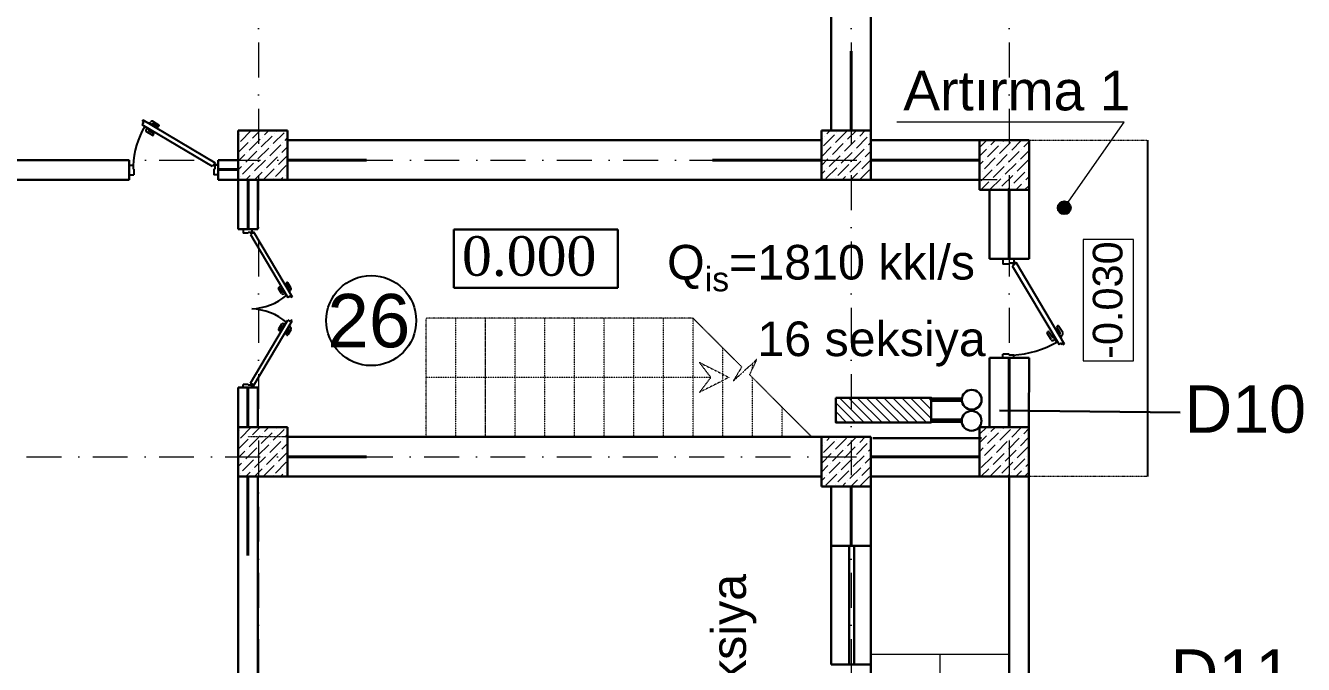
# Model space of a CAD drawing. Header units: millimetres. Extents: x 895788 to 1136524, y -21936 to 400945.
# Drawn here: x 959840 to 972767, y 171330 to 177790 of the extents above; entities that cross this region are included whole.
import ezdxf

# ---------------------------------------------------------------- set-up
doc = ezdxf.new("R2010")
doc.units = ezdxf.units.MM
for name, pattern in [('( Hidden )', [0.275, 0.15, -0.125]), ('006_PP_0101_AS_101_00$0$006_PP_0101_AS_102_00$0$006_PP_GRID_0101$0$006_TD-D_0101_AS_N101_00$0$TEČKOVANБX2', [0.05, 0, -0.05]), ('Штрихпунктирная', [670.277762, 352.777767, -176.388884, 0, -141.111112])]:
    doc.linetypes.add(name, pattern=pattern)
doc.layers.add('0_ANNOT_Dimensions', color=7, linetype='Continuous')
doc.layers.add('Конструктив - Ограждающий', color=7, linetype='Continuous')
for name, color, linetype, lineweight in [('0_Pen_No__7', 7, 'Continuous', 60), ('Layer2_Pen_No__1', 7, 'Continuous', 15), ('Layer2_Ном._пера__1', 7, 'Continuous', 15), ('Layer2_Ном._пера__1_Ном._пера__1', 7, 'Continuous', 15), ('Layer2_Ном._пера__7', 7, 'Continuous', 60), ('Xarici divarlar_Pen_No__1', 7, 'Continuous', 15), ('аракясмя_Pen_No__1', 7, 'Continuous', 15), ('ДВЕРИ', 7, 'Continuous', 5), ('Интерьер- Перегородка_Pen_No__21', 7, 'Continuous', 30), ('окна_Pen_No__1', 7, 'Continuous', 15), ('оси_Ном._пера__1', 7, 'Continuous', 15), ('оси_Ном._пера__242_Pen_No__21', 7, 'Continuous', 30), ('перегородка_Ном._пера__1', 7, 'Continuous', 15), ('перегородка_Ном._пера__7', 7, 'Continuous', 60), ('размер_Pen_No__1', 7, 'Continuous', 15)]:
    doc.layers.add(name, color=color, linetype=linetype, lineweight=lineweight)
doc.styles.add('GENERATED_STYLE_1', font='times.ttf')
doc.styles.get("Standard").update_dxf_attribs({"font": 'arial.ttf', "height": 400})
doc.styles.add('СГЕНЕРИР_СТИЛЬ_1', font='arial.ttf')
pattern_1 = [(135, (1300680.76, -33305.32), (44.901281, 44.901281), [])]

msp = doc.modelspace()

# ---------------------------------------------------------------- hatches: boundary and pattern name
h = msp.add_hatch(color=256)
h.dxf.hatch_style = 1
h.paths.add_polyline_path([(970281.951, 175946.987, -1), (970413.504, 175946.987, -1)])
at = {"linetype": 'ByBlock', "lineweight": 20, "ltscale": 1.1}
h = msp.add_hatch(dxfattribs=at)
h.set_pattern_fill('ANSI31', scale=20, angle=540, style=0)
h.set_pattern_definition(pattern_1)
h.paths.add_polyline_path([(968035.614, 174026.273), (968035.614, 173776.273), (969002.542, 173776.273), (969002.542, 174026.273)])
h = msp.add_hatch(dxfattribs=at)
h.set_pattern_fill('ANSI31', scale=20, angle=540, style=0)
h.set_pattern_definition(pattern_1)
h.paths.add_polyline_path([(968035.614, 174026.273), (968035.614, 173776.273), (969002.542, 173776.273), (969002.542, 174026.273)])

# ---------------------------------------------------------------- linework, layer by layer
at = {"color": 0, "lineweight": 30}
for p, q in [((967990.542, 176729.736), (967990.542, 182129.742)), ((968390.542, 182129.742), (968390.542, 176729.736)), ((962490.737, 176629.736), (967890.542, 176629.736)), ((969490.914, 176629.736), (968390.737, 176629.736)), ((957590.366, 176429.736), (960889.891, 176429.736)), ((960889.891, 176429.736), (960889.891, 176229.736)), ((961789.891, 176429.736), (961789.891, 176229.736)), ((961789.891, 176429.736), (961990.737, 176429.736)), ((960889.891, 176229.736), (957590.366, 176229.736)), ((961990.366, 176229.736), (961789.891, 176229.736)), ((961990.542, 175729.736), (961990.542, 176229.736)), ((961990.542, 176229.736), (962190.542, 176229.736)), ((962190.542, 176229.736), (962190.542, 175729.736)), ((967890.719, 176229.736), (962490.737, 176229.736)), ((968390.542, 176229.736), (969490.914, 176229.736)), ((969590.914, 176129.736), (969590.914, 175429.987)), ((969990.914, 175429.987), (969990.914, 176129.736)), ((961990.542, 175729.736), (962190.542, 175729.736)), ((969990.914, 175429.987), (969590.914, 175429.987)), ((969590.914, 174429.987), (969990.914, 174429.987)), ((969590.914, 174429.987), (969590.914, 173729.736)), ((969990.542, 173729.736), (969990.914, 174429.987)), ((961990.366, 173729.736), (961990.542, 174129.736)), ((962190.542, 174129.736), (961990.542, 174129.736)), ((962190.542, 174129.736), (962190.366, 173729.736)), ((962190.366, 173729.736), (961990.366, 173729.736)), ((962490.366, 173629.736), (967890.719, 173629.736)), ((968411.799, 173619.39), (969511.428, 173619.39)), ((961990.366, 170929.736), (961990.737, 173229.736)), ((962190.542, 173229.736), (962190.366, 170929.736)), ((967890.542, 173229.736), (962490.737, 173229.736)), ((968390.914, 173229.736), (969490.542, 173229.736)), ((967990.542, 172529.66), (967990.542, 173129.736)), ((968390.542, 173129.736), (968390.542, 169729.66)), ((968390.542, 172529.66), (967990.542, 172529.66)), ((967990.542, 172529.66), (967990.542, 171329.66)), ((968390.542, 171329.66), (968390.542, 172529.66)), ((967990.542, 171329.66), (968390.542, 171329.66))]:
    msp.add_line(p, q, dxfattribs=at)
at = {"lineweight": 40}
for p, q in [((968190.719, 176729.736), (968190.719, 177529.736)), ((961789.891, 176336.187), (961990.737, 176336.187)), ((962490.737, 176429.736), (963290.737, 176429.736)), ((967890.719, 176429.736), (966790.524, 176429.736)), ((969490.914, 176429.736), (968390.719, 176429.736)), ((962090.542, 176229.736), (962090.542, 175729.736)), ((969790.914, 176129.736), (969790.914, 175429.987)), ((969790.914, 174429.987), (969790.914, 173729.736)), ((962090.366, 173729.736), (962090.366, 174129.736)), ((962490.737, 173429.736), (963290.737, 173429.736)), ((969490.719, 173429.736), (968390.719, 173429.736)), ((962090.366, 173229.736), (962090.366, 172429.736)), ((968190.719, 173129.736), (968190.719, 172529.66))]:
    msp.add_line(p, q, dxfattribs=at)
at = {"color": 3, "lineweight": 30}
for p, q in [((962490.737, 176729.736), (961990.737, 176729.736)), ((961990.737, 176729.736), (961990.737, 176229.736)), ((962490.737, 176229.736), (962490.737, 176729.736)), ((968390.719, 176729.736), (967890.719, 176729.736)), ((967890.719, 176729.736), (967890.719, 176229.736)), ((968390.719, 176229.736), (968390.719, 176729.736)), ((969990.914, 176629.736), (969490.914, 176629.736)), ((969490.914, 176629.736), (969490.914, 176129.736)), ((969990.914, 176129.736), (969990.914, 176629.736)), ((961990.737, 176229.736), (962490.737, 176229.736)), ((967890.719, 176229.736), (968390.719, 176229.736)), ((969490.914, 176129.736), (969990.914, 176129.736)), ((962490.737, 173729.736), (961990.737, 173729.736)), ((961990.737, 173729.736), (961990.737, 173229.736)), ((962490.737, 173229.736), (962490.737, 173729.736)), ((968390.719, 173629.736), (967890.719, 173629.736)), ((967890.719, 173629.736), (967890.719, 173129.736)), ((968390.719, 173129.736), (968390.719, 173629.736)), ((969990.719, 173729.736), (969490.719, 173729.736)), ((969490.719, 173729.736), (969490.719, 173229.736)), ((969990.719, 173229.736), (969990.719, 173729.736)), ((961990.737, 173229.736), (962490.737, 173229.736)), ((969490.719, 173229.736), (969990.719, 173229.736)), ((967890.719, 173129.736), (968390.719, 173129.736))]:
    msp.add_line(p, q, dxfattribs=at)
at = {"lineweight": 9}
for p, q in [((962013.468, 176618.017), (962123.953, 176728.503)), ((962024.516, 176717.454), (962024.516, 176717.454)), ((962135.002, 176651.163), (962213.575, 176729.736)), ((962256.536, 176684.308), (962301.963, 176729.736)), ((962378.07, 176717.454), (962390.351, 176729.736)), ((962477.506, 176728.503), (962477.506, 176728.503)), ((967890.719, 176727.988), (967892.467, 176729.736)), ((967946.476, 176695.357), (967980.855, 176729.736)), ((968034.865, 176606.969), (968145.35, 176717.454)), ((968068.01, 176728.503), (968069.244, 176729.736)), ((968156.399, 176640.114), (968246.02, 176729.736)), ((968277.933, 176673.26), (968334.409, 176729.736)), ((961990.737, 176683.675), (962002.419, 176695.357)), ((961990.737, 176506.899), (962090.807, 176606.969)), ((961991.371, 176595.92), (961991.371, 176595.92)), ((962101.856, 176529.629), (962212.341, 176640.114)), ((962112.905, 176629.066), (962112.905, 176629.066)), ((962223.39, 176562.774), (962333.875, 176673.26)), ((962234.439, 176662.211), (962234.439, 176662.211)), ((962311.778, 176474.386), (962422.264, 176584.872)), ((962344.924, 176595.92), (962455.409, 176706.406)), ((962355.972, 176695.357), (962355.972, 176695.357)), ((962444.361, 176606.969), (962444.361, 176606.969)), ((962466.458, 176629.066), (962490.737, 176653.345)), ((967890.719, 176639.599), (967902.282, 176651.163)), ((967913.331, 176573.823), (968023.816, 176684.308)), ((967924.379, 176673.26), (967924.379, 176673.26)), ((968001.719, 176485.435), (968112.205, 176595.92)), ((968012.768, 176584.872), (968012.768, 176584.872)), ((968045.913, 176706.406), (968045.913, 176706.406)), ((968123.253, 176518.58), (968233.739, 176629.066)), ((968134.302, 176618.017), (968134.302, 176618.017)), ((968244.787, 176551.726), (968355.273, 176662.211)), ((968255.836, 176651.163), (968255.836, 176651.163)), ((968366.321, 176584.872), (968390.719, 176609.269)), ((968377.37, 176684.308), (968377.37, 176684.308)), ((969490.914, 176558.009), (969562.641, 176629.736)), ((969605.602, 176584.308), (969651.029, 176629.736)), ((969693.99, 176495.92), (969804.476, 176606.406)), ((969705.039, 176595.357), (969705.039, 176595.357)), ((969727.136, 176617.454), (969739.418, 176629.736)), ((969815.524, 176529.066), (969916.194, 176629.736)), ((969826.573, 176628.503), (969826.573, 176628.503)), ((969937.058, 176562.211), (969990.914, 176616.067)), ((961990.737, 176418.51), (962057.662, 176485.435)), ((962068.71, 176408.095), (962179.196, 176518.58)), ((962079.759, 176507.532), (962079.759, 176507.532)), ((962190.244, 176441.241), (962300.73, 176551.726)), ((962201.293, 176540.677), (962201.293, 176540.677)), ((962278.633, 176352.852), (962389.118, 176463.338)), ((962289.681, 176452.289), (962289.681, 176452.289)), ((962322.827, 176573.823), (962322.827, 176573.823)), ((962400.167, 176385.998), (962490.737, 176476.569)), ((962411.215, 176485.435), (962411.215, 176485.435)), ((962433.312, 176507.532), (962490.737, 176564.957)), ((967890.719, 176462.823), (967990.671, 176562.774)), ((967891.234, 176551.726), (967891.234, 176551.726)), ((967968.574, 176363.901), (968079.059, 176474.386)), ((967979.622, 176463.338), (967979.622, 176463.338)), ((968090.108, 176397.046), (968200.593, 176507.532)), ((968101.156, 176496.483), (968101.156, 176496.483)), ((968211.641, 176430.192), (968322.127, 176540.677)), ((968222.69, 176529.629), (968222.69, 176529.629)), ((968333.175, 176463.338), (968390.719, 176520.881)), ((968344.224, 176562.774), (968344.224, 176562.774)), ((969490.914, 176469.62), (969561.408, 176540.114)), ((969539.311, 176341.241), (969649.796, 176451.726)), ((969572.456, 176462.774), (969682.942, 176573.26)), ((969583.505, 176562.211), (969583.505, 176562.211)), ((969660.845, 176374.386), (969771.33, 176484.872)), ((969671.893, 176473.823), (969671.893, 176473.823)), ((969782.379, 176407.532), (969892.864, 176518.017)), ((969793.427, 176506.969), (969793.427, 176506.969)), ((969903.913, 176440.677), (969990.914, 176527.678)), ((969914.961, 176540.114), (969914.961, 176540.114)), ((961990.737, 176330.122), (962024.516, 176363.901)), ((962035.565, 176286.561), (962146.05, 176397.046)), ((962046.613, 176385.998), (962046.613, 176385.998)), ((962157.099, 176319.707), (962267.584, 176430.192)), ((962168.147, 176419.143), (962168.147, 176419.143)), ((962245.487, 176231.318), (962355.972, 176341.804)), ((962256.536, 176330.755), (962256.536, 176330.755)), ((962367.021, 176264.464), (962477.506, 176374.949)), ((962378.07, 176363.901), (962378.07, 176363.901)), ((967890.719, 176374.434), (967957.525, 176441.241)), ((967890.719, 176286.046), (967924.379, 176319.707)), ((967935.428, 176242.367), (968045.913, 176352.852)), ((967946.476, 176341.804), (967946.476, 176341.804)), ((968056.962, 176275.512), (968167.447, 176385.998)), ((968068.01, 176374.949), (968068.01, 176374.949)), ((968178.496, 176308.658), (968288.981, 176419.143)), ((968189.544, 176408.095), (968189.544, 176408.095)), ((968276.351, 176229.736), (968377.37, 176330.755)), ((968277.933, 176319.707), (968277.933, 176319.707)), ((968300.03, 176341.804), (968390.719, 176432.492)), ((968311.078, 176441.241), (968311.078, 176441.241)), ((969490.914, 176381.232), (969528.262, 176418.58)), ((969506.165, 176219.707), (969616.65, 176330.192)), ((969550.359, 176440.677), (969550.359, 176440.677)), ((969627.699, 176252.852), (969738.184, 176363.338)), ((969638.747, 176352.289), (969638.747, 176352.289)), ((969749.233, 176285.998), (969859.718, 176396.483)), ((969760.281, 176385.435), (969760.281, 176385.435)), ((969870.767, 176319.143), (969981.252, 176429.629)), ((969881.815, 176418.58), (969881.815, 176418.58)), ((969970.204, 176330.192), (969970.204, 176330.192)), ((961990.737, 176241.734), (961991.371, 176242.367)), ((962013.468, 176264.464), (962013.468, 176264.464)), ((962067.128, 176229.736), (962112.905, 176275.512)), ((962135.002, 176297.609), (962135.002, 176297.609)), ((962155.516, 176229.736), (962234.439, 176308.658)), ((962344.924, 176242.367), (962344.924, 176242.367)), ((962420.682, 176229.736), (962444.361, 176253.415)), ((962466.458, 176275.512), (962466.458, 176275.512)), ((962488.555, 176297.609), (962490.737, 176299.792)), ((968011.185, 176229.736), (968012.768, 176231.318)), ((968034.865, 176253.415), (968034.865, 176253.415)), ((968099.574, 176229.736), (968134.302, 176264.464)), ((968156.399, 176286.561), (968156.399, 176286.561)), ((968187.962, 176229.736), (968255.836, 176297.609)), ((968366.321, 176231.318), (968366.321, 176231.318)), ((968388.418, 176253.415), (968390.719, 176255.716)), ((969490.914, 176292.843), (969495.116, 176297.046)), ((969504.583, 176129.736), (969583.505, 176208.658)), ((969517.213, 176319.143), (969517.213, 176319.143)), ((969594.553, 176131.318), (969705.039, 176241.804)), ((969605.602, 176230.755), (969605.602, 176230.755)), ((969716.087, 176164.464), (969826.573, 176274.949)), ((969727.136, 176263.901), (969727.136, 176263.901)), ((969837.621, 176197.609), (969948.107, 176308.095)), ((969848.67, 176297.046), (969848.67, 176297.046)), ((969937.058, 176208.658), (969937.058, 176208.658)), ((969959.155, 176230.755), (969990.914, 176262.513)), ((969693.99, 176142.367), (969693.99, 176142.367)), ((969769.748, 176129.736), (969793.427, 176153.415)), ((969815.524, 176175.512), (969815.524, 176175.512)), ((969858.136, 176129.736), (969914.961, 176186.561)), ((969946.524, 176129.736), (969990.914, 176174.125)), ((961990.737, 173683.675), (962002.419, 173695.357)), ((961990.737, 173506.899), (962090.807, 173606.969)), ((962013.468, 173618.017), (962123.953, 173728.503)), ((962024.516, 173717.454), (962024.516, 173717.454)), ((962101.856, 173529.629), (962212.341, 173640.114)), ((962112.905, 173629.066), (962112.905, 173629.066)), ((962135.002, 173651.163), (962213.575, 173729.736)), ((962223.39, 173562.774), (962333.875, 173673.26)), ((962234.439, 173662.211), (962234.439, 173662.211)), ((962256.536, 173684.308), (962301.963, 173729.736)), ((962344.924, 173595.92), (962455.409, 173706.406)), ((962355.972, 173695.357), (962355.972, 173695.357)), ((962378.07, 173717.454), (962390.351, 173729.736)), ((962444.361, 173606.969), (962444.361, 173606.969)), ((962466.458, 173629.066), (962490.737, 173653.345)), ((962477.506, 173728.503), (962477.506, 173728.503)), ((967890.719, 173627.988), (967892.467, 173629.736)), ((967946.476, 173595.357), (967980.855, 173629.736)), ((968034.865, 173506.969), (968145.35, 173617.454)), ((968045.913, 173606.406), (968045.913, 173606.406)), ((968068.01, 173628.503), (968069.244, 173629.736)), ((968156.399, 173540.114), (968246.02, 173629.736)), ((968277.933, 173573.26), (968334.409, 173629.736)), ((969490.719, 173657.619), (969562.836, 173729.736)), ((969490.719, 173569.23), (969561.603, 173640.114)), ((969572.651, 173562.774), (969683.137, 173673.26)), ((969583.7, 173662.211), (969583.7, 173662.211)), ((969605.797, 173684.308), (969651.224, 173729.736)), ((969694.185, 173595.92), (969804.671, 173706.406)), ((969705.234, 173695.357), (969705.234, 173695.357)), ((969727.331, 173717.454), (969739.613, 173729.736)), ((969782.573, 173507.532), (969893.059, 173618.017)), ((969793.622, 173606.969), (969793.622, 173606.969)), ((969815.719, 173629.066), (969916.389, 173729.736)), ((969826.768, 173728.503), (969826.768, 173728.503)), ((969904.107, 173540.677), (969990.719, 173627.289)), ((969915.156, 173640.114), (969915.156, 173640.114)), ((969937.253, 173662.211), (969990.719, 173715.677)), ((961990.737, 173418.51), (962057.662, 173485.435)), ((961991.371, 173595.92), (961991.371, 173595.92)), ((962068.71, 173408.095), (962179.196, 173518.58)), ((962079.759, 173507.532), (962079.759, 173507.532)), ((962190.244, 173441.241), (962300.73, 173551.726)), ((962201.293, 173540.677), (962201.293, 173540.677)), ((962311.778, 173474.386), (962422.264, 173584.872)), ((962322.827, 173573.823), (962322.827, 173573.823)), ((962400.167, 173385.998), (962490.737, 173476.569)), ((962411.215, 173485.435), (962411.215, 173485.435)), ((962433.312, 173507.532), (962490.737, 173564.957)), ((967890.719, 173539.599), (967902.282, 173551.163)), ((967913.331, 173473.823), (968023.816, 173584.308)), ((967924.379, 173573.26), (967924.379, 173573.26)), ((968001.719, 173385.435), (968112.205, 173495.92)), ((968012.768, 173484.872), (968012.768, 173484.872)), ((968123.253, 173418.58), (968233.739, 173529.066)), ((968134.302, 173518.017), (968134.302, 173518.017)), ((968244.787, 173451.726), (968355.273, 173562.211)), ((968255.836, 173551.163), (968255.836, 173551.163)), ((968366.321, 173484.872), (968390.719, 173509.269)), ((968377.37, 173584.308), (968377.37, 173584.308)), ((969490.719, 173480.842), (969528.457, 173518.58)), ((969539.506, 173441.241), (969649.991, 173551.726)), ((969550.554, 173540.677), (969550.554, 173540.677)), ((969661.039, 173474.386), (969771.525, 173584.872)), ((969672.088, 173573.823), (969672.088, 173573.823)), ((969749.428, 173385.998), (969859.913, 173496.483)), ((969760.476, 173485.435), (969760.476, 173485.435)), ((969870.962, 173419.143), (969981.447, 173529.629)), ((969882.01, 173518.58), (969882.01, 173518.58)), ((961990.737, 173330.122), (962024.516, 173363.901)), ((962035.565, 173286.561), (962146.05, 173397.046)), ((962046.613, 173385.998), (962046.613, 173385.998)), ((962157.099, 173319.707), (962267.584, 173430.192)), ((962168.147, 173419.143), (962168.147, 173419.143)), ((962278.633, 173352.852), (962389.118, 173463.338)), ((962289.681, 173452.289), (962289.681, 173452.289)), ((962367.021, 173264.464), (962477.506, 173374.949)), ((962378.07, 173363.901), (962378.07, 173363.901)), ((967890.719, 173362.823), (967990.671, 173462.774)), ((967891.234, 173451.726), (967891.234, 173451.726)), ((967968.574, 173263.901), (968079.059, 173374.386)), ((967979.622, 173363.338), (967979.622, 173363.338)), ((968090.108, 173297.046), (968200.593, 173407.532)), ((968101.156, 173396.483), (968101.156, 173396.483)), ((968211.641, 173330.192), (968322.127, 173440.677)), ((968222.69, 173429.629), (968222.69, 173429.629)), ((968333.175, 173363.338), (968390.719, 173420.881)), ((968344.224, 173462.774), (968344.224, 173462.774)), ((969490.719, 173392.454), (969495.311, 173397.046)), ((969506.36, 173319.707), (969616.845, 173430.192)), ((969517.408, 173419.143), (969517.408, 173419.143)), ((969627.894, 173352.852), (969738.379, 173463.338)), ((969638.942, 173452.289), (969638.942, 173452.289)), ((969716.282, 173264.464), (969826.768, 173374.949)), ((969727.331, 173363.901), (969727.331, 173363.901)), ((969837.816, 173297.609), (969948.302, 173408.095)), ((969848.865, 173397.046), (969848.865, 173397.046)), ((969959.35, 173330.755), (969990.719, 173362.124)), ((969970.399, 173430.192), (969970.399, 173430.192)), ((961990.737, 173241.734), (961991.371, 173242.367)), ((962013.468, 173264.464), (962013.468, 173264.464)), ((962067.128, 173229.736), (962112.905, 173275.512)), ((962135.002, 173297.609), (962135.002, 173297.609)), ((962155.516, 173229.736), (962234.439, 173308.658)), ((962245.487, 173231.318), (962355.972, 173341.804)), ((962256.536, 173330.755), (962256.536, 173330.755)), ((962344.924, 173242.367), (962344.924, 173242.367)), ((962420.682, 173229.736), (962444.361, 173253.415)), ((962466.458, 173275.512), (962466.458, 173275.512)), ((962488.555, 173297.609), (962490.737, 173299.792)), ((967890.719, 173274.434), (967957.525, 173341.241)), ((967890.719, 173186.046), (967924.379, 173219.707)), ((967935.428, 173142.367), (968045.913, 173252.852)), ((967946.476, 173241.804), (967946.476, 173241.804)), ((968056.962, 173175.512), (968167.447, 173285.998)), ((968068.01, 173274.949), (968068.01, 173274.949)), ((968178.496, 173208.658), (968288.981, 173319.143)), ((968189.544, 173308.095), (968189.544, 173308.095)), ((968276.351, 173129.736), (968377.37, 173230.755)), ((968277.933, 173219.707), (968277.933, 173219.707)), ((968300.03, 173241.804), (968390.719, 173332.492)), ((968311.078, 173341.241), (968311.078, 173341.241)), ((969504.778, 173229.736), (969583.7, 173308.658)), ((969594.748, 173231.318), (969705.234, 173341.804)), ((969605.797, 173330.755), (969605.797, 173330.755)), ((969694.185, 173242.367), (969694.185, 173242.367)), ((969769.943, 173229.736), (969793.622, 173253.415)), ((969815.719, 173275.512), (969815.719, 173275.512)), ((969858.331, 173229.736), (969915.156, 173286.561)), ((969937.253, 173308.658), (969937.253, 173308.658)), ((969946.719, 173229.736), (969990.719, 173273.735)), ((968011.185, 173129.736), (968012.768, 173131.318)), ((968034.865, 173153.415), (968034.865, 173153.415)), ((968099.574, 173129.736), (968134.302, 173164.464)), ((968156.399, 173186.561), (968156.399, 173186.561)), ((968187.962, 173129.736), (968255.836, 173197.609)), ((968366.321, 173131.318), (968366.321, 173131.318)), ((968388.418, 173153.415), (968390.719, 173155.716))]:
    msp.add_line(p, q, dxfattribs=at)
msp.add_line((971190.542, 176629.736), (971190.542, 173229.736))
at = {"color": 5, "lineweight": 60}
msp.add_line((969311.613, 174006.705), (969002.542, 174006.705), dxfattribs=at)
at = {"lineweight": 30}
msp.add_line((969692.906, 173896.521), (971521.02, 173877.208), dxfattribs=at)
at = {"color": 1, "lineweight": 60}
msp.add_line((969310.354, 173792.918), (969002.542, 173792.918), dxfattribs=at)
at = {"color": 146, "lineweight": 30, "true_color": 0x105689}
for p, q in [((968221.68, 172529.66), (968171.68, 172529.66)), ((968171.68, 172529.66), (968171.68, 171329.66)), ((968221.68, 171329.66), (968221.68, 172529.66)), ((968171.68, 171329.66), (968221.68, 171329.66))]:
    msp.add_line(p, q, dxfattribs=at)
at = {"color": 1, "linetype": 'ByBlock', "lineweight": 30, "ltscale": 1.1}
msp.add_lwpolyline([(968035.614, 174026.273), (968035.614, 173776.273), (969002.542, 173776.273), (969002.542, 174026.273), (968035.614, 174026.273)], dxfattribs=at)
msp.add_lwpolyline([(968035.614, 174026.273), (968035.614, 173776.273), (969002.542, 173776.273), (969002.542, 174026.273), (968035.614, 174026.273)], dxfattribs=at)
msp.add_circle((970347.727, 175946.987), 65.776)
at = {"color": 0, "lineweight": 25}
msp.add_circle((963337.16, 174806.505), 454.873, dxfattribs=at)
at = {"color": 7, "linetype": 'Continuous', "lineweight": 30, "ltscale": 50}
for centre in [(969411.613, 174006.705), (969410.354, 173792.918)]:
    msp.add_circle(centre, 100, dxfattribs=at)
at = {"layer": '0_ANNOT_Dimensions', "lineweight": 9}
for p, q in [((962064.908, 176229.736), (961834.489, 176229.736)), ((969667.944, 176229.736), (969384.841, 176229.736)), ((961990.366, 176102.702), (961990.366, 175801.452)), ((961990.366, 176102.702), (961990.366, 175801.452)), ((962190.542, 176102.702), (962190.542, 175801.452)), ((962190.542, 176102.702), (962190.542, 175801.452)), ((969590.914, 176102.702), (969590.914, 175801.452)), ((969590.914, 173860.096), (969590.914, 173868.11))]:
    msp.add_line(p, q, dxfattribs=at)
at = {"layer": 'Layer2_Pen_No__1', "color": 7, "linetype": '( Hidden )', "lineweight": 15}
for p, q in [((969990.542, 176629.736), (971190.542, 176629.736)), ((962490.366, 173629.736), (962090.366, 173629.736)), ((971190.542, 173229.736), (969990.542, 173229.736))]:
    msp.add_line(p, q, dxfattribs=at)
at = {"layer": 'Layer2_Pen_No__1', "color": 7, "linetype": 'Continuous', "lineweight": 15}
for p, q in [((969790.542, 171429.736), (968390.366, 171429.736)), ((969090.454, 171429.736), (969090.454, 167102.941))]:
    msp.add_line(p, q, dxfattribs=at)
at = {"layer": 'Layer2_Ном._пера__1', "linetype": 'Continuous'}
for p, q in [((970538.688, 175628.397), (970538.688, 174399.277)), ((971049.332, 175628.397), (970538.688, 175628.397)), ((970538.688, 175628.397), (970538.688, 174399.277)), ((971049.332, 175628.397), (970538.688, 175628.397)), ((971049.332, 174399.277), (971049.332, 175628.397)), ((971049.332, 174399.277), (971049.332, 175628.397)), ((970538.688, 174399.277), (971049.332, 174399.277)), ((970538.688, 174399.277), (971049.332, 174399.277))]:
    msp.add_line(p, q, dxfattribs=at)
at = {"layer": 'Layer2_Ном._пера__1_Ном._пера__1', "linetype": 'Continuous'}
for p, q in [((970953.975, 176814.473), (968653.74, 176814.473)), ((970347.727, 175946.987), (970953.975, 176814.473))]:
    msp.add_line(p, q, dxfattribs=at)
at = {"layer": 'Xarici divarlar_Pen_No__1', "color": 7, "linetype": '( Hidden )', "lineweight": 15}
for p, q in [((967143.752, 173229.736), (964090.502, 173229.736)), ((967890.366, 173229.736), (965943.752, 173229.736))]:
    msp.add_line(p, q, dxfattribs=at)
at = {"layer": 'аракясмя_Pen_No__1', "color": 7, "linetype": '( Hidden )', "lineweight": 15}
for p, q in [((966592.719, 174829.718), (963892.719, 174829.718)), ((963892.719, 173629.718), (963892.719, 174829.718)), ((964492.719, 173629.718), (964492.719, 174829.718)), ((967084.128, 174338.308), (966592.719, 174829.718)), ((967792.719, 173629.718), (967162.461, 174259.975))]:
    msp.add_line(p, q, dxfattribs=at)
at = {"layer": 'аракясмя_Pen_No__1', "color": 7, "linetype": '006_PP_0101_AS_101_00$0$006_PP_0101_AS_102_00$0$006_PP_GRID_0101$0$006_TD-D_0101_AS_N101_00$0$TEČKOVANБX2', "lineweight": 15}
for p, q in [((964192.719, 173629.718), (964192.719, 174829.718)), ((964492.719, 173629.718), (964492.719, 174829.718)), ((964792.719, 173629.718), (964792.719, 174829.718)), ((965092.719, 173629.718), (965092.719, 174829.718)), ((965392.719, 173629.718), (965392.719, 174829.718)), ((965692.719, 173629.718), (965692.719, 174829.718)), ((965992.719, 173629.718), (965992.719, 174829.718)), ((966292.719, 173629.718), (966292.719, 174829.718)), ((966592.719, 173629.718), (966592.719, 174829.718)), ((966892.719, 173629.718), (966892.719, 174529.718)), ((966998.869, 174195.864), (967236.642, 174413.498)), ((967236.642, 174413.498), (967162.461, 174259.975)), ((967084.128, 174338.308), (966998.869, 174195.864)), ((967192.719, 174322.595), (967192.719, 174373.295)), ((967192.719, 173629.718), (967192.719, 174229.718)), ((967492.719, 173629.718), (967492.719, 173929.718)), ((967792.719, 173629.718), (967792.719, 173629.736))]:
    msp.add_line(p, q, dxfattribs=at)
at = {"layer": 'ДВЕРИ', "color": 251, "lineweight": 25, "true_color": 0x636466}
for p, q in [((961028.958, 176834.447), (961019.858, 176819.128)), ((961019.858, 176819.128), (961035.174, 176810.029)), ((961732.353, 176364.775), (961021.525, 176787.053)), ((961035.174, 176810.029), (961021.527, 176787.056)), ((961762.76, 176398.517), (961028.958, 176834.447)), ((961052.024, 176761.812), (961055.153, 176767.079)), ((961107.827, 176728.661), (961052.024, 176761.812)), ((961068.349, 176752.114), (961060.618, 176739.099)), ((961066.835, 176714.683), (961123.469, 176681.039)), ((961077.998, 176805.534), (961080.68, 176810.049)), ((961080.68, 176810.049), (961136.483, 176776.898)), ((961085.314, 176738.894), (961086.693, 176741.216)), ((961134.371, 176699.39), (961088.423, 176726.686)), ((961097.005, 176800.35), (961105.161, 176814.078)), ((961110.933, 176733.889), (961107.827, 176728.661)), ((961117.152, 176792.487), (961115.349, 176789.453)), ((961175.308, 176768.3), (961129.36, 176795.596)), ((961129.576, 176820.296), (961186.21, 176786.651)), ((961136.483, 176776.898), (961133.801, 176772.383)), ((961189.319, 176774.443), (961187.516, 176771.409)), ((961135.677, 176684.147), (961137.48, 176687.182)), ((960892.417, 176379.076), (960927.982, 176379.076)), ((960927.982, 176379.076), (960927.982, 176337.771)), ((960927.982, 176337.771), (960936.89, 176337.771)), ((960936.89, 176337.771), (960936.89, 176279.597)), ((961747.277, 176389.896), (961732.353, 176364.775)), ((961754.26, 176337.771), (961745.353, 176337.771)), ((961745.353, 176337.771), (961745.353, 176280.229)), ((961754.936, 176385.346), (961747.277, 176389.896)), ((961789.891, 176379.076), (961754.26, 176379.076)), ((961789.891, 176379.076), (961754.26, 176379.076)), ((961754.26, 176379.076), (961754.26, 176337.771)), ((961762.76, 176398.517), (961754.936, 176385.346)), ((960892.417, 176279.597), (960936.89, 176279.597)), ((961789.891, 176279.597), (961745.353, 176279.597)), ((962040.326, 175729.736), (962040.326, 175689.839)), ((962092.436, 175689.839), (962040.892, 175689.839)), ((962129.436, 175697.819), (962092.436, 175697.819)), ((962092.436, 175697.819), (962092.436, 175689.839)), ((962139.128, 175691.563), (962116.625, 175678.195)), ((962116.625, 175678.195), (962494.889, 175041.457)), ((962129.436, 175729.736), (962129.436, 175697.819)), ((962129.436, 175729.736), (962129.436, 175697.819)), ((962146.85, 175705.432), (962135.053, 175698.423)), ((962135.053, 175698.423), (962139.128, 175691.563)), ((962146.85, 175705.432), (962537.343, 175048.115)), ((969724.76, 175426.642), (969724.76, 175376.618)), ((969836.492, 175426.642), (969836.492, 175386.623)), ((969836.492, 175426.642), (969836.492, 175386.623)), ((969790.099, 175376.618), (969725.47, 175376.618)), ((969836.492, 175386.623), (969790.099, 175386.623)), ((969790.099, 175386.623), (969790.099, 175376.618)), ((969848.644, 175378.779), (969820.429, 175362.017)), ((969820.429, 175362.017), (970294.718, 174563.638)), ((969858.327, 175396.169), (969843.534, 175387.381)), ((969843.534, 175387.381), (969848.644, 175378.779)), ((969858.327, 175396.169), (970347.95, 174571.987)), ((962478.09, 175179.211), (962502.542, 175138.052)), ((962483.594, 175191.761), (962480.875, 175190.147)), ((962524.667, 175138.246), (962494.529, 175188.977)), ((962430.062, 175082.044), (962399.925, 175132.775)), ((962402.709, 175143.71), (962405.428, 175145.325)), ((962416.363, 175142.541), (962440.814, 175101.382)), ((962447.266, 175121.546), (962442.583, 175118.764)), ((962442.583, 175118.764), (962472.279, 175068.777)), ((962451.75, 175098.597), (962453.83, 175099.833)), ((962463.591, 175083.401), (962451.933, 175076.475)), ((962472.279, 175068.777), (962476.997, 175071.58)), ((962485.792, 175144.433), (962481.748, 175142.03)), ((962515.488, 175094.446), (962485.792, 175144.433)), ((962515.47, 175053.683), (962494.892, 175041.459)), ((962499.757, 175127.117), (962497.039, 175125.502)), ((962506.8, 175109.07), (962519.097, 175116.375)), ((962511.444, 175092.044), (962515.488, 175094.446)), ((962523.62, 175039.963), (962515.47, 175053.683)), ((962537.343, 175048.115), (962523.62, 175039.963)), ((962116.625, 174173.416), (962494.889, 174810.155)), ((962146.85, 174146.179), (962537.343, 174803.496)), ((962430.062, 174769.567), (962399.925, 174718.836)), ((962442.583, 174732.848), (962472.279, 174782.834)), ((962463.591, 174768.211), (962451.933, 174775.137)), ((962472.279, 174782.834), (962476.997, 174780.031)), ((962515.47, 174797.928), (962494.892, 174810.153)), ((962523.62, 174811.648), (962515.47, 174797.928)), ((962537.343, 174803.496), (962523.62, 174811.648)), ((962402.709, 174707.901), (962405.428, 174706.286)), ((962416.363, 174709.071), (962440.814, 174750.23)), ((962447.266, 174730.066), (962442.583, 174732.848)), ((962451.75, 174753.014), (962453.83, 174751.779)), ((962478.09, 174672.4), (962502.542, 174713.559)), ((962483.594, 174659.85), (962480.875, 174661.465)), ((962485.792, 174707.178), (962481.748, 174709.581)), ((962515.488, 174757.165), (962485.792, 174707.178)), ((962524.667, 174713.366), (962494.529, 174662.635)), ((962499.757, 174724.495), (962497.039, 174726.11)), ((962506.8, 174742.542), (962519.097, 174735.236)), ((962511.444, 174759.568), (962515.488, 174757.165)), ((970213.435, 174614.529), (970175.646, 174678.138)), ((970179.138, 174691.849), (970182.546, 174693.874)), ((970196.258, 174690.382), (970226.916, 174638.775)), ((970235.006, 174664.058), (970229.134, 174660.57)), ((970229.134, 174660.57), (970266.368, 174597.893)), ((970273.655, 174736.362), (970304.314, 174684.755)), ((970280.555, 174752.098), (970277.147, 174750.074)), ((970283.312, 174692.755), (970278.241, 174689.743)), ((970320.546, 174630.079), (970283.312, 174692.755)), ((970332.055, 174684.998), (970294.267, 174748.607)), ((970300.822, 174671.043), (970297.414, 174669.018)), ((970309.654, 174648.415), (970325.072, 174657.575)), ((970240.628, 174635.284), (970243.236, 174636.833)), ((970255.475, 174616.229), (970240.858, 174607.545)), ((970266.368, 174597.893), (970272.284, 174601.408)), ((970320.524, 174578.968), (970294.721, 174563.64)), ((970315.476, 174627.067), (970320.546, 174630.079)), ((970330.743, 174561.765), (970320.524, 174578.968)), ((970347.949, 174571.986), (970330.743, 174561.765)), ((969724.76, 174418.628), (969724.76, 174468.578)), ((969790.099, 174468.578), (969724.76, 174468.578)), ((969790.099, 174458.573), (969790.099, 174468.578)), ((969836.492, 174458.573), (969790.099, 174458.573)), ((969836.492, 174418.628), (969836.492, 174458.573)), ((962040.326, 174121.876), (962040.326, 174161.772)), ((962092.436, 174161.772), (962040.892, 174161.772)), ((962092.436, 174153.793), (962092.436, 174161.772)), ((962129.436, 174153.793), (962092.436, 174153.793)), ((962139.128, 174160.048), (962116.625, 174173.416)), ((962129.436, 174121.876), (962129.436, 174153.793)), ((962129.436, 174121.876), (962129.436, 174153.793)), ((962135.053, 174153.188), (962139.128, 174160.048)), ((962146.85, 174146.179), (962135.053, 174153.188))]:
    msp.add_line(p, q, dxfattribs=at)
for centre, radius, start, end in [((961847.684, 176317.632), 921.529, 150.4294111, 176.5923451), ((961075.934, 176730), 17.816, 149.2867078, 239.2867078), ((961092.972, 176734.345), 8.908, 149.2867078, 239.2867078), ((961120.477, 176804.979), 17.816, 59.2867078, 149.2867078), ((961124.811, 176787.938), 8.908, 59.2867078, 149.2867078), ((961179.858, 176775.958), 8.908, 239.2867078, 329.2867078), ((961181.66, 176778.993), 8.908, 329.2867078, 59.2867078), ((961128.018, 176688.697), 8.908, 239.2867078, 329.2867078), ((961129.821, 176691.732), 8.908, 329.2867078, 59.2867078), ((962484.951, 175183.286), 7.979, 120.7132922, 210.7132922), ((962487.669, 175184.901), 7.979, 30.7132922, 120.7132922), ((962107.51, 175501.376), 575.988, 272.181534, 310.5237313), ((962406.785, 175136.85), 7.979, 120.7132922, 210.7132922), ((962409.503, 175138.465), 7.979, 30.7132922, 120.7132922), ((962443.782, 175090.195), 15.959, 210.7132922, 300.7132922), ((962447.674, 175105.457), 7.979, 210.7132922, 300.7132922), ((962495.682, 175133.977), 7.979, 300.7132922, 30.7132922), ((962510.946, 175130.095), 15.959, 300.7132922, 30.7132922), ((962104.873, 174343.49), 582.834, 49.7100946, 87.5846401), ((962443.782, 174761.416), 15.959, 59.2867078, 149.2867078), ((962406.785, 174714.761), 7.979, 149.2867078, 239.2867078), ((962409.503, 174713.146), 7.979, 239.2867078, 329.2867078), ((962447.674, 174746.154), 7.979, 59.2867078, 149.2867078), ((962484.951, 174668.325), 7.979, 149.2867078, 239.2867078), ((962487.669, 174666.71), 7.979, 239.2867078, 329.2867078), ((962495.682, 174717.635), 7.979, 329.2867078, 59.2867078), ((962510.946, 174721.516), 15.959, 329.2867078, 59.2867078), ((970184.248, 174683.248), 10.005, 120.7132922, 210.7132922), ((970187.656, 174685.273), 10.005, 30.7132922, 120.7132922), ((970282.257, 174741.472), 10.005, 120.7132922, 210.7132922), ((970285.665, 174743.497), 10.005, 30.7132922, 120.7132922), ((970295.712, 174679.645), 10.005, 300.7132922, 30.7132922), ((970314.852, 174674.778), 20.01, 300.7132922, 30.7132922), ((969767.48, 175491.552), 1035.032, 273.4076549, 299.5705888), ((970230.638, 174624.748), 20.01, 210.7132922, 300.7132922), ((970235.518, 174643.885), 10.005, 210.7132922, 300.7132922)]:
    msp.add_arc(centre, radius, start, end, dxfattribs=at)
at = {"layer": 'Интерьер- Перегородка_Pen_No__21', "color": 7, "linetype": 'Continuous', "lineweight": 30}
for p, q in [((969790.204, 166689.34), (969790.542, 173229.736)), ((969990.204, 173229.736), (969990.204, 166689.34))]:
    msp.add_line(p, q, dxfattribs=at)
at = {"layer": 'Конструктив - Ограждающий', "color": 18, "linetype": 'Continuous', "lineweight": 0, "true_color": 0x000000}
msp.add_line((969990.719, 176282.792), (969990.914, 176282.987), dxfattribs=at)
at = {"layer": 'окна_Pen_No__1', "color": 7, "linetype": 'Continuous', "lineweight": 15}
msp.add_line((962588.804, 173429.744), (962546.616, 173429.744), dxfattribs=at)
at = {"layer": 'оси_Ном._пера__1', "linetype": 'Штрихпунктирная'}
for p, q in [((962194.986, 186332.537), (962204.264, 142127.746)), ((968190.719, 186332.517), (968190.719, 147252.88)), ((969790.913, 186332.517), (969790.914, 147252.88)), ((917618.758, 176430.023), (968326.2, 176430.023)), ((917616.258, 173430.023), (968323.7, 173430.023))]:
    msp.add_line(p, q, dxfattribs=at)
at = {"layer": 'оси_Ном._пера__242_Pen_No__21', "color": 7, "linetype": 'Continuous', "lineweight": 30}
for p, q in [((964173.647, 175726.743), (965832.53, 175726.743)), ((964173.647, 175136.918), (964173.647, 175726.743)), ((965832.53, 175726.743), (965832.53, 175136.918)), ((965832.53, 175136.918), (964173.647, 175136.918))]:
    msp.add_line(p, q, dxfattribs=at)
at = {"layer": 'размер_Pen_No__1', "color": 7, "linetype": '006_PP_0101_AS_101_00$0$006_PP_0101_AS_102_00$0$006_PP_GRID_0101$0$006_TD-D_0101_AS_N101_00$0$TEČKOVANБX2', "lineweight": 15}
for p, q in [((966773.477, 174232.122), (966656.508, 174384.612)), ((966656.508, 174384.612), (966956.508, 174232.123)), ((966773.477, 174232.122), (963892.719, 174229.718)), ((966956.508, 174232.123), (966656.508, 174079.633)), ((966656.508, 174079.633), (966773.477, 174232.122))]:
    msp.add_line(p, q, dxfattribs=at)

# ---------------------------------------------------------------- texts
at = {"color": 1, "lineweight": 0, "char_height": 350, "attachment_point": 3}
for s, heights, insert in [('\\A1;{\\fArial|b0|i0|c238|p34;\\C256;Q\\H0.7x;\\S^ is;\\H1.4286x;=1810 kkl/s}', [383.424], (969444.002, 175571.956)), ('\\A1;{\\fArial|b0|i0|c238|p34;\\C256;16 seksiya}', [0], (969553.088, 174797.469))]:
    msp.add_mtext_dynamic_manual_height_columns(s, width=10701.33594, gutter_width=12.5, heights=heights, dxfattribs=dict(at, insert=insert))
at = {"char_height": 480, "attachment_point": 3}
for s, insert in [('{\\fArial|b0|i0|c238|p34;D10}', (972793.207, 174153.124)), ('{\\fArial|b0|i0|c238|p34;D11}', (972651.714, 171482.536))]:
    msp.add_mtext_dynamic_manual_height_columns(s, width=1030.0719, gutter_width=2000, heights=[0], dxfattribs=dict(at, insert=insert))
at = {"color": 1, "lineweight": 0, "insert": (966777.818, 172245.041), "char_height": 350, "attachment_point": 3, "rotation": 90}
msp.add_mtext_dynamic_manual_height_columns('\\A1;{\\fArial|b0|i0|c238|p34;\\C256;11 seksiya}', width=10701.33594, gutter_width=12.5, heights=[0], dxfattribs=at)
at = {"layer": '0_Pen_No__7', "color": 7, "lineweight": 50, "style": 'GENERATED_STYLE_1'}
msp.add_text('0.000', height=400, dxfattribs=at).set_placement((964255.154, 175259.838))
at = {"layer": 'Layer2_Ном._пера__7', "lineweight": 50, "style": 'СГЕНЕРИР_СТИЛЬ_1'}
msp.add_text('-0.030', height=300, rotation=90, dxfattribs=at).set_placement((970936.224, 174419.613))
msp.add_text('-0.030', height=300, rotation=90, dxfattribs=at).set_placement((970936.224, 174419.613))
at = {"layer": 'перегородка_Ном._пера__1', "lineweight": 50, "style": 'СГЕНЕРИР_СТИЛЬ_1'}
for s, p in [('Art', (968719.325, 176932.539)), ('ı', (969433.377, 176932.539)), ('rma 1', (969588.629, 176932.539))]:
    msp.add_text(s, height=400, dxfattribs=at).set_placement(p)
at = {"layer": 'перегородка_Ном._пера__7', "lineweight": 50, "style": 'СГЕНЕРИР_СТИЛЬ_1'}
msp.add_text('26', height=540, dxfattribs=at).set_placement((962893.617, 174536.134))

doc.saveas('drawing.dxf')
